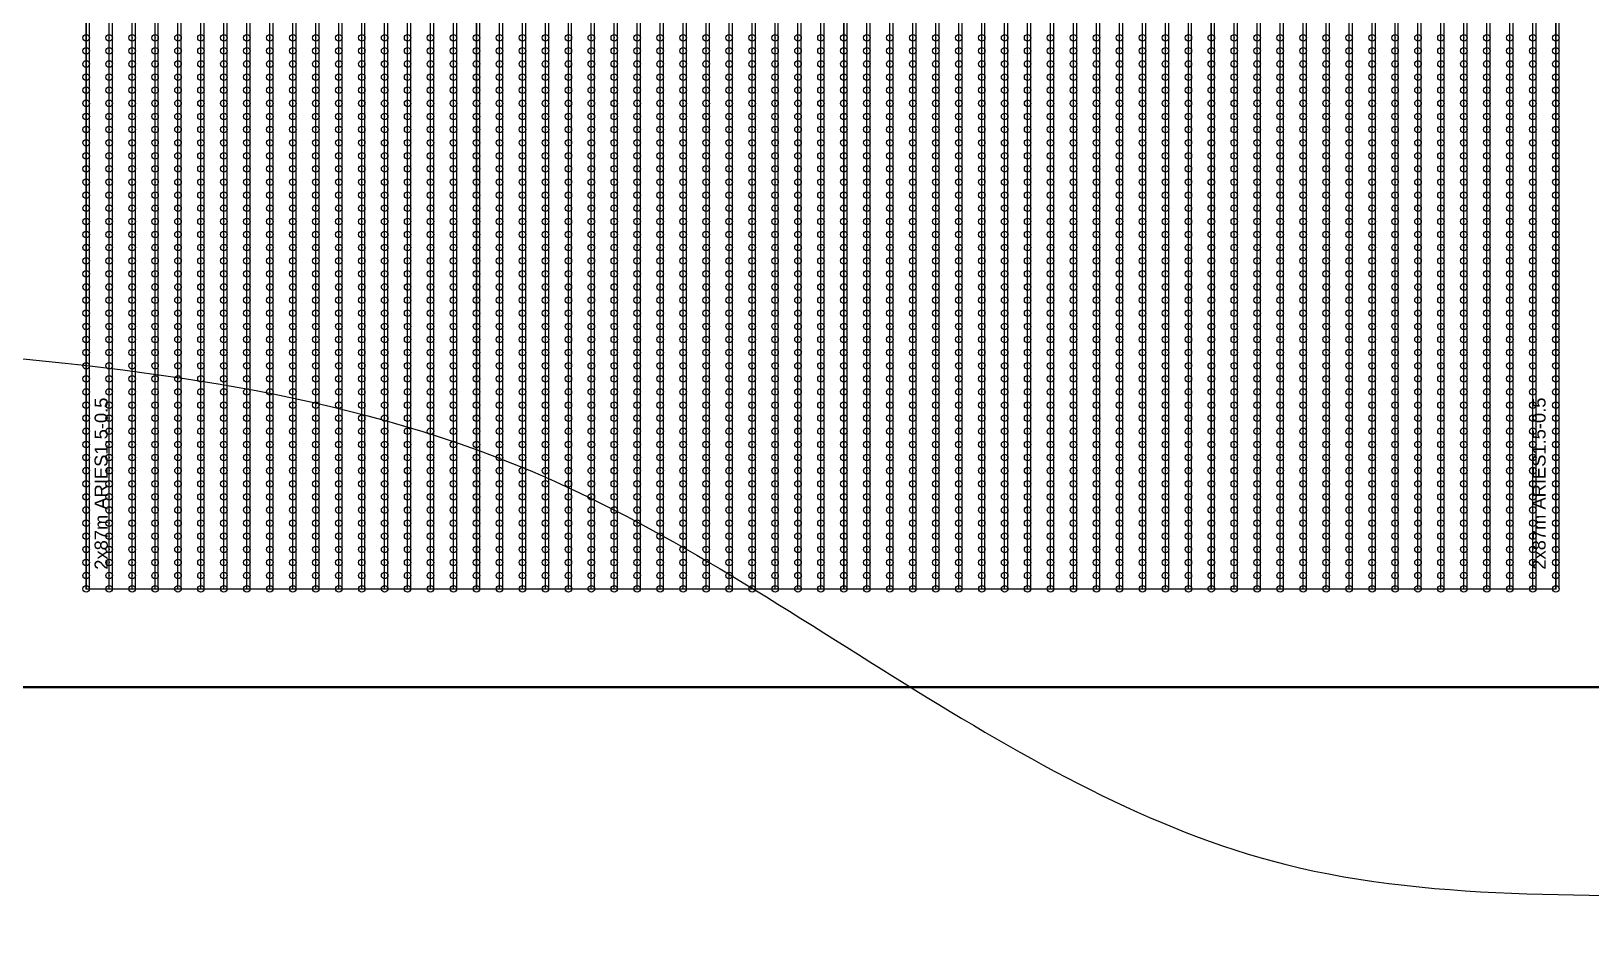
# Model space of a CAD drawing. Extents: x -405 to 744, y -1220 to 687.
# Drawn here: x 278.9 to 516.6, y -326 to -189 of the extents above; entities that cross this region are included whole.
import ezdxf

# ---------------------------------------------------------------- set-up
doc = ezdxf.new("R2010")
doc.units = 0
doc.header["$PDMODE"] = 32
doc.header["$PDSIZE"] = 1
doc.layers.get('0').update_dxf_attribs({"linetype": 'CONTINUOUS', "lineweight": 9})
doc.layers.get('Defpoints').update_dxf_attribs({"linetype": 'CONTINUOUS'})
for name, color, linetype, lineweight in [('Curvas', 8, 'CONTINUOUS', 9), ('Cálculos', 154, 'CONTINUOUS', 9), ('Estacas-uva', 8, 'CONTINUOUS', 15), ('Limite de Válvulas', 7, 'CONTINUOUS', 9), ('Poligonal', 7, 'CONTINUOUS', 30), ('T-nº de emissor', 7, 'CONTINUOUS', 9), ('Tubo Gotejador', 72, 'CONTINUOUS', 9)]:
    doc.layers.add(name, color=color, linetype=linetype, lineweight=lineweight)
doc.styles.add('TEXTO EMISSOR', font='arial.ttf', dxfattribs={"height": 2})
doc.dimstyles.new('2xARIES1.5-0.5', dxfattribs={"dimscale": 0, "dimtxt": 3, "dimasz": 0.01, "dimexe": 0, "dimexo": 0, "dimgap": 1.5, "dimtad": 3, "dimjust": 1, "dimdec": 0, "dimzin": 12, "dimdsep": 46, "dimtxsty": 'TEXTO EMISSOR', "dimblk": 'NONE', "dimcen": 2.5, "dimse1": 1, "dimse2": 1, "dimsd1": 1, "dimsd2": 1, "dimclrd": 7, "dimclre": 7, "dimclrt": 256, "dimadec": 0, "dimazin": 0, "dimtfac": 1, "dimtdec": 0, "dimtmove": 0, "dimatfit": 3, "dimldrblk": 'OPEN', "dimfxl": 1, "dimtolj": 1, "dimtzin": 0, "dimarcsym": 0})

# ---------------------------------------------------------------- blocks, each defined once
blk = doc.blocks.new('*D165')
at = {"layer": 'Defpoints', "color": 0}
for p in [(292.13, -187), (292.13, -187), (292.13, -274)]:
    blk.add_point(p, dxfattribs=at)
at = {"layer": 'T-nº de emissor', "insert": (289.6, -257.98), "char_height": 2, "attachment_point": 5, "rotation": 90, "style": 'TEXTO EMISSOR'}
blk.add_mtext('\\A1;2x87m ARIES1.5-0.5', dxfattribs=at)
blk = doc.blocks.new('_None')
blk = doc.blocks.new('_OPEN')
at = {"color": 0, "linetype": 'ByBlock'}
for p, q in [((-1, 0), (0, 0)), ((0, 0), (-1, 0)), ((0, 0), (-1, 0))]:
    blk.add_line(p, q, dxfattribs=at)
blk = doc.blocks.new('*D172')
at = {"layer": 'Defpoints', "color": 0}
for p in [(511.3, -187), (511.3, -187), (511.3, -274)]:
    blk.add_point(p, dxfattribs=at)
at = {"layer": 'T-nº de emissor', "insert": (508.766, -257.976), "char_height": 2, "attachment_point": 5, "rotation": 90, "style": 'TEXTO EMISSOR'}
blk.add_mtext('\\A1;2x87m ARIES1.5-0.5', dxfattribs=at)

msp = doc.modelspace()

# ---------------------------------------------------------------- linework, layer by layer
at = {"layer": 'Curvas'}
msp.add_spline([(-90, 210), (-90, 84), (-70, -41), (40, -156), (170, -226), (355, -256), (470, -316), (545, -321), (610, -326)], degree=3, dxfattribs=at)
at = {"layer": 'Cálculos'}
msp.add_lwpolyline([(24.8, -289), (510.8, -289)], dxfattribs=at)
at = {"layer": 'Estacas-uva'}
for p in [(287.3, -190), (290.8, -190), (294.3, -190), (297.8, -190), (301.3, -190), (304.8, -190), (308.3, -190), (311.8, -190), (315.3, -190), (318.8, -190), (322.3, -190), (325.8, -190), (329.3, -190), (332.8, -190), (336.3, -190), (339.8, -190), (343.3, -190), (346.8, -190), (350.3, -190), (353.8, -190), (357.3, -190), (360.8, -190), (364.3, -190), (367.8, -190), (371.3, -190), (374.8, -190), (378.3, -190), (381.8, -190), (385.3, -190), (388.8, -190), (392.3, -190), (395.8, -190), (399.3, -190), (402.8, -190), (406.3, -190), (409.8, -190), (413.3, -190), (416.8, -190), (420.3, -190), (423.8, -190), (427.3, -190), (430.8, -190), (434.3, -190), (437.8, -190), (441.3, -190), (444.8, -190), (448.3, -190), (451.8, -190), (455.3, -190), (458.8, -190), (462.3, -190), (465.8, -190), (469.3, -190), (472.8, -190), (476.3, -190), (479.8, -190), (483.3, -190), (486.8, -190), (490.3, -190), (493.8, -190), (497.3, -190), (500.8, -190), (504.3, -190), (507.8, -190), (511.3, -190), (287.3, -192), (290.8, -192), (294.3, -192), (297.8, -192), (301.3, -192), (304.8, -192), (308.3, -192), (311.8, -192), (315.3, -192), (318.8, -192), (322.3, -192), (325.8, -192), (329.3, -192), (332.8, -192), (336.3, -192), (339.8, -192), (343.3, -192), (346.8, -192), (350.3, -192), (353.8, -192), (357.3, -192), (360.8, -192), (364.3, -192), (367.8, -192), (371.3, -192), (374.8, -192), (378.3, -192), (381.8, -192), (385.3, -192), (388.8, -192), (392.3, -192), (395.8, -192), (399.3, -192), (402.8, -192), (406.3, -192), (409.8, -192), (413.3, -192), (416.8, -192), (420.3, -192), (423.8, -192), (427.3, -192), (430.8, -192), (434.3, -192), (437.8, -192), (441.3, -192), (444.8, -192), (448.3, -192), (451.8, -192), (455.3, -192), (458.8, -192), (462.3, -192), (465.8, -192), (469.3, -192), (472.8, -192), (476.3, -192), (479.8, -192), (483.3, -192), (486.8, -192), (490.3, -192), (493.8, -192), (497.3, -192), (500.8, -192), (504.3, -192), (507.8, -192), (511.3, -192), (287.3, -194), (290.8, -194), (294.3, -194), (297.8, -194), (301.3, -194), (304.8, -194), (308.3, -194), (311.8, -194), (315.3, -194), (318.8, -194), (322.3, -194), (325.8, -194), (329.3, -194), (332.8, -194), (336.3, -194), (339.8, -194), (343.3, -194), (346.8, -194), (350.3, -194), (353.8, -194), (357.3, -194), (360.8, -194), (364.3, -194), (367.8, -194), (371.3, -194), (374.8, -194), (378.3, -194), (381.8, -194), (385.3, -194), (388.8, -194), (392.3, -194), (395.8, -194), (399.3, -194), (402.8, -194), (406.3, -194), (409.8, -194), (413.3, -194), (416.8, -194), (420.3, -194), (423.8, -194), (427.3, -194), (430.8, -194), (434.3, -194), (437.8, -194), (441.3, -194), (444.8, -194), (448.3, -194), (451.8, -194), (455.3, -194), (458.8, -194), (462.3, -194), (465.8, -194), (469.3, -194), (472.8, -194), (476.3, -194), (479.8, -194), (483.3, -194), (486.8, -194), (490.3, -194), (493.8, -194), (497.3, -194), (500.8, -194), (504.3, -194), (507.8, -194), (511.3, -194), (287.3, -196), (290.8, -196), (294.3, -196), (297.8, -196), (301.3, -196), (304.8, -196), (308.3, -196), (311.8, -196), (315.3, -196), (318.8, -196), (322.3, -196), (325.8, -196), (329.3, -196), (332.8, -196), (336.3, -196), (339.8, -196), (343.3, -196), (346.8, -196), (350.3, -196), (353.8, -196), (357.3, -196), (360.8, -196), (364.3, -196), (367.8, -196), (371.3, -196), (374.8, -196), (378.3, -196), (381.8, -196), (385.3, -196), (388.8, -196), (392.3, -196), (395.8, -196), (399.3, -196), (402.8, -196), (406.3, -196), (409.8, -196), (413.3, -196), (416.8, -196), (420.3, -196), (423.8, -196), (427.3, -196), (430.8, -196), (434.3, -196), (437.8, -196), (441.3, -196), (444.8, -196), (448.3, -196), (451.8, -196), (455.3, -196), (458.8, -196), (462.3, -196), (465.8, -196), (469.3, -196), (472.8, -196), (476.3, -196), (479.8, -196), (483.3, -196), (486.8, -196), (490.3, -196), (493.8, -196), (497.3, -196), (500.8, -196), (504.3, -196), (507.8, -196), (511.3, -196), (287.3, -198), (287.3, -200), (290.8, -198), (290.8, -200), (294.3, -198), (294.3, -200), (297.8, -198), (297.8, -200), (301.3, -198), (301.3, -200), (304.8, -198), (304.8, -200), (308.3, -198), (308.3, -200), (311.8, -198), (311.8, -200), (315.3, -198), (315.3, -200), (318.8, -198), (318.8, -200), (322.3, -198), (322.3, -200), (325.8, -198), (325.8, -200), (329.3, -198), (329.3, -200), (332.8, -198), (332.8, -200), (336.3, -198), (336.3, -200), (339.8, -198), (339.8, -200), (343.3, -198), (343.3, -200), (346.8, -198), (346.8, -200), (350.3, -198), (350.3, -200), (353.8, -198), (353.8, -200), (357.3, -198), (357.3, -200), (360.8, -198), (360.8, -200), (364.3, -198), (364.3, -200), (367.8, -198), (367.8, -200), (371.3, -198), (371.3, -200), (374.8, -198), (374.8, -200), (378.3, -198), (378.3, -200), (381.8, -198), (381.8, -200), (385.3, -198), (385.3, -200), (388.8, -198), (388.8, -200), (392.3, -198), (392.3, -200), (395.8, -198), (395.8, -200), (399.3, -198), (399.3, -200), (402.8, -198), (402.8, -200), (406.3, -198), (406.3, -200), (409.8, -198), (409.8, -200), (413.3, -198), (413.3, -200), (416.8, -198), (416.8, -200), (420.3, -198), (420.3, -200), (423.8, -198), (423.8, -200), (427.3, -198), (427.3, -200), (430.8, -198), (430.8, -200), (434.3, -198), (434.3, -200), (437.8, -198), (437.8, -200), (441.3, -198), (441.3, -200), (444.8, -198), (444.8, -200), (448.3, -198), (448.3, -200), (451.8, -198), (451.8, -200), (455.3, -198), (455.3, -200), (458.8, -198), (458.8, -200), (462.3, -198), (462.3, -200), (465.8, -198), (465.8, -200), (469.3, -198), (469.3, -200), (472.8, -198), (472.8, -200), (476.3, -198), (476.3, -200), (479.8, -198), (479.8, -200), (483.3, -198), (483.3, -200), (486.8, -198), (486.8, -200), (490.3, -198), (490.3, -200), (493.8, -198), (493.8, -200), (497.3, -198), (497.3, -200), (500.8, -198), (500.8, -200), (504.3, -198), (504.3, -200), (507.8, -198), (507.8, -200), (511.3, -198), (511.3, -200), (287.3, -202), (290.8, -202), (294.3, -202), (297.8, -202), (301.3, -202), (304.8, -202), (308.3, -202), (311.8, -202), (315.3, -202), (318.8, -202), (322.3, -202), (325.8, -202), (329.3, -202), (332.8, -202), (336.3, -202), (339.8, -202), (343.3, -202), (346.8, -202), (350.3, -202), (353.8, -202), (357.3, -202), (360.8, -202), (364.3, -202), (367.8, -202), (371.3, -202), (374.8, -202), (378.3, -202), (381.8, -202), (385.3, -202), (388.8, -202), (392.3, -202), (395.8, -202), (399.3, -202), (402.8, -202), (406.3, -202), (409.8, -202), (413.3, -202), (416.8, -202), (420.3, -202), (423.8, -202), (427.3, -202), (430.8, -202), (434.3, -202), (437.8, -202), (441.3, -202), (444.8, -202), (448.3, -202), (451.8, -202), (455.3, -202), (458.8, -202), (462.3, -202), (465.8, -202), (469.3, -202), (472.8, -202), (476.3, -202), (479.8, -202), (483.3, -202), (486.8, -202), (490.3, -202), (493.8, -202), (497.3, -202), (500.8, -202), (504.3, -202), (507.8, -202), (511.3, -202), (287.3, -204), (290.8, -204), (294.3, -204), (297.8, -204), (301.3, -204), (304.8, -204), (308.3, -204), (311.8, -204), (315.3, -204), (318.8, -204), (322.3, -204), (325.8, -204), (329.3, -204), (332.8, -204), (336.3, -204), (339.8, -204), (343.3, -204), (346.8, -204), (350.3, -204), (353.8, -204), (357.3, -204), (360.8, -204), (364.3, -204), (367.8, -204), (371.3, -204), (374.8, -204), (378.3, -204), (381.8, -204), (385.3, -204), (388.8, -204), (392.3, -204), (395.8, -204), (399.3, -204), (402.8, -204), (406.3, -204), (409.8, -204), (413.3, -204), (416.8, -204), (420.3, -204), (423.8, -204), (427.3, -204), (430.8, -204), (434.3, -204), (437.8, -204), (441.3, -204), (444.8, -204), (448.3, -204), (451.8, -204), (455.3, -204), (458.8, -204), (462.3, -204), (465.8, -204), (469.3, -204), (472.8, -204), (476.3, -204), (479.8, -204), (483.3, -204), (486.8, -204), (490.3, -204), (493.8, -204), (497.3, -204), (500.8, -204), (504.3, -204), (507.8, -204), (511.3, -204), (287.3, -206), (290.8, -206), (294.3, -206), (297.8, -206), (301.3, -206), (304.8, -206), (308.3, -206), (311.8, -206), (315.3, -206), (318.8, -206), (322.3, -206), (325.8, -206), (329.3, -206), (332.8, -206), (336.3, -206), (339.8, -206), (343.3, -206), (346.8, -206), (350.3, -206), (353.8, -206), (357.3, -206), (360.8, -206), (364.3, -206), (367.8, -206), (371.3, -206), (374.8, -206), (378.3, -206), (381.8, -206), (385.3, -206), (388.8, -206), (392.3, -206), (395.8, -206), (399.3, -206), (402.8, -206), (406.3, -206), (409.8, -206), (413.3, -206), (416.8, -206), (420.3, -206), (423.8, -206), (427.3, -206), (430.8, -206), (434.3, -206), (437.8, -206), (441.3, -206), (444.8, -206), (448.3, -206), (451.8, -206), (455.3, -206), (458.8, -206), (462.3, -206), (465.8, -206), (469.3, -206), (472.8, -206), (476.3, -206), (479.8, -206), (483.3, -206), (486.8, -206), (490.3, -206), (493.8, -206), (497.3, -206), (500.8, -206), (504.3, -206), (507.8, -206), (511.3, -206), (287.3, -208), (290.8, -208), (294.3, -208), (297.8, -208), (301.3, -208), (304.8, -208), (308.3, -208), (311.8, -208), (315.3, -208), (318.8, -208), (322.3, -208), (325.8, -208), (329.3, -208), (332.8, -208), (336.3, -208), (339.8, -208), (343.3, -208), (346.8, -208), (350.3, -208), (353.8, -208), (357.3, -208), (360.8, -208), (364.3, -208), (367.8, -208), (371.3, -208), (374.8, -208), (378.3, -208), (381.8, -208), (385.3, -208), (388.8, -208), (392.3, -208), (395.8, -208), (399.3, -208), (402.8, -208), (406.3, -208), (409.8, -208), (413.3, -208), (416.8, -208), (420.3, -208), (423.8, -208), (427.3, -208), (430.8, -208), (434.3, -208), (437.8, -208), (441.3, -208), (444.8, -208), (448.3, -208), (451.8, -208), (455.3, -208), (458.8, -208), (462.3, -208), (465.8, -208), (469.3, -208), (472.8, -208), (476.3, -208), (479.8, -208), (483.3, -208), (486.8, -208), (490.3, -208), (493.8, -208), (497.3, -208), (500.8, -208), (504.3, -208), (507.8, -208), (511.3, -208), (287.3, -210), (287.3, -212), (290.8, -210), (290.8, -212), (294.3, -210), (294.3, -212), (297.8, -210), (297.8, -212), (301.3, -210), (301.3, -212), (304.8, -210), (304.8, -212), (308.3, -210), (308.3, -212), (311.8, -210), (311.8, -212), (315.3, -210), (315.3, -212), (318.8, -210), (318.8, -212), (322.3, -210), (322.3, -212), (325.8, -210), (325.8, -212), (329.3, -210), (329.3, -212), (332.8, -210), (332.8, -212), (336.3, -210), (336.3, -212), (339.8, -210), (339.8, -212), (343.3, -210), (343.3, -212), (346.8, -210), (346.8, -212), (350.3, -210), (350.3, -212), (353.8, -210), (353.8, -212), (357.3, -210), (357.3, -212), (360.8, -210), (360.8, -212), (364.3, -210), (364.3, -212), (367.8, -210), (367.8, -212), (371.3, -210), (371.3, -212), (374.8, -210), (374.8, -212), (378.3, -210), (378.3, -212), (381.8, -210), (381.8, -212), (385.3, -210), (385.3, -212), (388.8, -210), (388.8, -212), (392.3, -210), (392.3, -212), (395.8, -210), (395.8, -212), (399.3, -210), (399.3, -212), (402.8, -210), (402.8, -212), (406.3, -210), (406.3, -212), (409.8, -210), (409.8, -212), (413.3, -210), (413.3, -212), (416.8, -210), (416.8, -212), (420.3, -210), (420.3, -212), (423.8, -210), (423.8, -212), (427.3, -210), (427.3, -212), (430.8, -210), (430.8, -212), (434.3, -210), (434.3, -212), (437.8, -210), (437.8, -212), (441.3, -210), (441.3, -212), (444.8, -210), (444.8, -212), (448.3, -210), (448.3, -212), (451.8, -210), (451.8, -212), (455.3, -210), (455.3, -212), (458.8, -210), (458.8, -212), (462.3, -210), (462.3, -212), (465.8, -210), (465.8, -212), (469.3, -210), (469.3, -212), (472.8, -210), (472.8, -212), (476.3, -210), (476.3, -212), (479.8, -210), (479.8, -212), (483.3, -210), (483.3, -212), (486.8, -210), (486.8, -212), (490.3, -210), (490.3, -212), (493.8, -210), (493.8, -212), (497.3, -210), (497.3, -212), (500.8, -210), (500.8, -212), (504.3, -210), (504.3, -212), (507.8, -210), (507.8, -212), (511.3, -210), (511.3, -212), (287.3, -214), (290.8, -214), (294.3, -214), (297.8, -214), (301.3, -214), (304.8, -214), (308.3, -214), (311.8, -214), (315.3, -214), (318.8, -214), (322.3, -214), (325.8, -214), (329.3, -214), (332.8, -214), (336.3, -214), (339.8, -214), (343.3, -214), (346.8, -214), (350.3, -214), (353.8, -214), (357.3, -214), (360.8, -214), (364.3, -214), (367.8, -214), (371.3, -214), (374.8, -214), (378.3, -214), (381.8, -214), (385.3, -214), (388.8, -214), (392.3, -214), (395.8, -214), (399.3, -214), (402.8, -214), (406.3, -214), (409.8, -214), (413.3, -214), (416.8, -214), (420.3, -214), (423.8, -214), (427.3, -214), (430.8, -214), (434.3, -214), (437.8, -214), (441.3, -214), (444.8, -214), (448.3, -214), (451.8, -214), (455.3, -214), (458.8, -214), (462.3, -214), (465.8, -214), (469.3, -214), (472.8, -214), (476.3, -214), (479.8, -214), (483.3, -214), (486.8, -214), (490.3, -214), (493.8, -214), (497.3, -214), (500.8, -214), (504.3, -214), (507.8, -214), (511.3, -214), (287.3, -216), (290.8, -216), (294.3, -216), (297.8, -216), (301.3, -216), (304.8, -216), (308.3, -216), (311.8, -216), (315.3, -216), (318.8, -216), (322.3, -216), (325.8, -216), (329.3, -216), (332.8, -216), (336.3, -216), (339.8, -216), (343.3, -216), (346.8, -216), (350.3, -216), (353.8, -216), (357.3, -216), (360.8, -216), (364.3, -216), (367.8, -216), (371.3, -216), (374.8, -216), (378.3, -216), (381.8, -216), (385.3, -216), (388.8, -216), (392.3, -216), (395.8, -216), (399.3, -216), (402.8, -216), (406.3, -216), (409.8, -216), (413.3, -216), (416.8, -216), (420.3, -216), (423.8, -216), (427.3, -216), (430.8, -216), (434.3, -216), (437.8, -216), (441.3, -216), (444.8, -216), (448.3, -216), (451.8, -216), (455.3, -216), (458.8, -216), (462.3, -216), (465.8, -216), (469.3, -216), (472.8, -216), (476.3, -216), (479.8, -216), (483.3, -216), (486.8, -216), (490.3, -216), (493.8, -216), (497.3, -216), (500.8, -216), (504.3, -216), (507.8, -216), (511.3, -216), (287.3, -218), (290.8, -218), (294.3, -218), (297.8, -218), (301.3, -218), (304.8, -218), (308.3, -218), (311.8, -218), (315.3, -218), (318.8, -218), (322.3, -218), (325.8, -218), (329.3, -218), (332.8, -218), (336.3, -218), (339.8, -218), (343.3, -218), (346.8, -218), (350.3, -218), (353.8, -218), (357.3, -218), (360.8, -218), (364.3, -218), (367.8, -218), (371.3, -218), (374.8, -218), (378.3, -218), (381.8, -218), (385.3, -218), (388.8, -218), (392.3, -218), (395.8, -218), (399.3, -218), (402.8, -218), (406.3, -218), (409.8, -218), (413.3, -218), (416.8, -218), (420.3, -218), (423.8, -218), (427.3, -218), (430.8, -218), (434.3, -218), (437.8, -218), (441.3, -218), (444.8, -218), (448.3, -218), (451.8, -218), (455.3, -218), (458.8, -218), (462.3, -218), (465.8, -218), (469.3, -218), (472.8, -218), (476.3, -218), (479.8, -218), (483.3, -218), (486.8, -218), (490.3, -218), (493.8, -218), (497.3, -218), (500.8, -218), (504.3, -218), (507.8, -218), (511.3, -218), (287.3, -220), (290.8, -220), (294.3, -220), (297.8, -220), (301.3, -220), (304.8, -220), (308.3, -220), (311.8, -220), (315.3, -220), (318.8, -220), (322.3, -220), (325.8, -220), (329.3, -220), (332.8, -220), (336.3, -220), (339.8, -220), (343.3, -220), (346.8, -220), (350.3, -220), (353.8, -220), (357.3, -220), (360.8, -220), (364.3, -220), (367.8, -220), (371.3, -220), (374.8, -220), (378.3, -220), (381.8, -220), (385.3, -220), (388.8, -220), (392.3, -220), (395.8, -220), (399.3, -220), (402.8, -220), (406.3, -220), (409.8, -220), (413.3, -220), (416.8, -220), (420.3, -220), (423.8, -220), (427.3, -220), (430.8, -220), (434.3, -220), (437.8, -220), (441.3, -220), (444.8, -220), (448.3, -220), (451.8, -220), (455.3, -220), (458.8, -220), (462.3, -220), (465.8, -220), (469.3, -220), (472.8, -220), (476.3, -220), (479.8, -220), (483.3, -220), (486.8, -220), (490.3, -220), (493.8, -220), (497.3, -220), (500.8, -220), (504.3, -220), (507.8, -220), (511.3, -220), (287.3, -222), (290.8, -222), (294.3, -222), (297.8, -222), (301.3, -222), (304.8, -222), (308.3, -222), (311.8, -222), (315.3, -222), (318.8, -222), (322.3, -222), (325.8, -222), (329.3, -222), (332.8, -222), (336.3, -222), (339.8, -222), (343.3, -222), (346.8, -222), (350.3, -222), (353.8, -222), (357.3, -222), (360.8, -222), (364.3, -222), (367.8, -222), (371.3, -222), (374.8, -222), (378.3, -222), (381.8, -222), (385.3, -222), (388.8, -222), (392.3, -222), (395.8, -222), (399.3, -222), (402.8, -222), (406.3, -222), (409.8, -222), (413.3, -222), (416.8, -222), (420.3, -222), (423.8, -222), (427.3, -222), (430.8, -222), (434.3, -222), (437.8, -222), (441.3, -222), (444.8, -222), (448.3, -222), (451.8, -222), (455.3, -222), (458.8, -222), (462.3, -222), (465.8, -222), (469.3, -222), (472.8, -222), (476.3, -222), (479.8, -222), (483.3, -222), (486.8, -222), (490.3, -222), (493.8, -222), (497.3, -222), (500.8, -222), (504.3, -222), (507.8, -222), (511.3, -222), (287.3, -224), (287.3, -226), (290.8, -224), (290.8, -226), (294.3, -224), (294.3, -226), (297.8, -224), (297.8, -226), (301.3, -224), (301.3, -226), (304.8, -224), (304.8, -226), (308.3, -224), (308.3, -226), (311.8, -224), (311.8, -226), (315.3, -224), (315.3, -226), (318.8, -224), (318.8, -226), (322.3, -224), (322.3, -226), (325.8, -224), (325.8, -226), (329.3, -224), (329.3, -226), (332.8, -224), (332.8, -226), (336.3, -224), (336.3, -226), (339.8, -224), (339.8, -226), (343.3, -224), (343.3, -226), (346.8, -224), (346.8, -226), (350.3, -224), (350.3, -226), (353.8, -224), (353.8, -226), (357.3, -224), (357.3, -226), (360.8, -224), (360.8, -226), (364.3, -224), (364.3, -226), (367.8, -224), (367.8, -226), (371.3, -224), (371.3, -226), (374.8, -224), (374.8, -226), (378.3, -224), (378.3, -226), (381.8, -224), (381.8, -226), (385.3, -224), (385.3, -226), (388.8, -224), (388.8, -226), (392.3, -224), (392.3, -226), (395.8, -224), (395.8, -226), (399.3, -224), (399.3, -226), (402.8, -224), (402.8, -226), (406.3, -224), (406.3, -226), (409.8, -224), (409.8, -226), (413.3, -224), (413.3, -226), (416.8, -224), (416.8, -226), (420.3, -224), (420.3, -226), (423.8, -224), (423.8, -226), (427.3, -224), (427.3, -226), (430.8, -224), (430.8, -226), (434.3, -224), (434.3, -226), (437.8, -224), (437.8, -226), (441.3, -224), (441.3, -226), (444.8, -224), (444.8, -226), (448.3, -224), (448.3, -226), (451.8, -224), (451.8, -226), (455.3, -224), (455.3, -226), (458.8, -224), (458.8, -226), (462.3, -224), (462.3, -226), (465.8, -224), (465.8, -226), (469.3, -224), (469.3, -226), (472.8, -224), (472.8, -226), (476.3, -224), (476.3, -226), (479.8, -224), (479.8, -226), (483.3, -224), (483.3, -226), (486.8, -224), (486.8, -226), (490.3, -224), (490.3, -226), (493.8, -224), (493.8, -226), (497.3, -224), (497.3, -226), (500.8, -224), (500.8, -226), (504.3, -224), (504.3, -226), (507.8, -224), (507.8, -226), (511.3, -224), (511.3, -226), (287.3, -228), (290.8, -228), (294.3, -228), (297.8, -228), (301.3, -228), (304.8, -228), (308.3, -228), (311.8, -228), (315.3, -228), (318.8, -228), (322.3, -228), (325.8, -228), (329.3, -228), (332.8, -228), (336.3, -228), (339.8, -228), (343.3, -228), (346.8, -228), (350.3, -228), (353.8, -228), (357.3, -228), (360.8, -228), (364.3, -228), (367.8, -228), (371.3, -228), (374.8, -228), (378.3, -228), (381.8, -228), (385.3, -228), (388.8, -228), (392.3, -228), (395.8, -228), (399.3, -228), (402.8, -228), (406.3, -228), (409.8, -228), (413.3, -228), (416.8, -228), (420.3, -228), (423.8, -228), (427.3, -228), (430.8, -228), (434.3, -228), (437.8, -228), (441.3, -228), (444.8, -228), (448.3, -228), (451.8, -228), (455.3, -228), (458.8, -228), (462.3, -228), (465.8, -228), (469.3, -228), (472.8, -228), (476.3, -228), (479.8, -228), (483.3, -228), (486.8, -228), (490.3, -228), (493.8, -228), (497.3, -228), (500.8, -228), (504.3, -228), (507.8, -228), (511.3, -228), (287.3, -230), (290.8, -230), (294.3, -230), (297.8, -230), (301.3, -230), (304.8, -230), (308.3, -230), (311.8, -230), (315.3, -230), (318.8, -230), (322.3, -230), (325.8, -230), (329.3, -230), (332.8, -230), (336.3, -230), (339.8, -230), (343.3, -230), (346.8, -230), (350.3, -230), (353.8, -230), (357.3, -230), (360.8, -230), (364.3, -230), (367.8, -230), (371.3, -230), (374.8, -230), (378.3, -230), (381.8, -230), (385.3, -230), (388.8, -230), (392.3, -230), (395.8, -230), (399.3, -230), (402.8, -230), (406.3, -230), (409.8, -230), (413.3, -230), (416.8, -230), (420.3, -230), (423.8, -230), (427.3, -230), (430.8, -230), (434.3, -230), (437.8, -230), (441.3, -230), (444.8, -230), (448.3, -230), (451.8, -230), (455.3, -230), (458.8, -230), (462.3, -230), (465.8, -230), (469.3, -230), (472.8, -230), (476.3, -230), (479.8, -230), (483.3, -230), (486.8, -230), (490.3, -230), (493.8, -230), (497.3, -230), (500.8, -230), (504.3, -230), (507.8, -230), (511.3, -230), (287.3, -232), (290.8, -232), (294.3, -232), (297.8, -232), (301.3, -232), (304.8, -232), (308.3, -232), (311.8, -232), (315.3, -232), (318.8, -232), (322.3, -232), (325.8, -232), (329.3, -232), (332.8, -232), (336.3, -232), (339.8, -232), (343.3, -232), (346.8, -232), (350.3, -232), (353.8, -232), (357.3, -232), (360.8, -232), (364.3, -232), (367.8, -232), (371.3, -232), (374.8, -232), (378.3, -232), (381.8, -232), (385.3, -232), (388.8, -232), (392.3, -232), (395.8, -232), (399.3, -232), (402.8, -232), (406.3, -232), (409.8, -232), (413.3, -232), (416.8, -232), (420.3, -232), (423.8, -232), (427.3, -232), (430.8, -232), (434.3, -232), (437.8, -232), (441.3, -232), (444.8, -232), (448.3, -232), (451.8, -232), (455.3, -232), (458.8, -232), (462.3, -232), (465.8, -232), (469.3, -232), (472.8, -232), (476.3, -232), (479.8, -232), (483.3, -232), (486.8, -232), (490.3, -232), (493.8, -232), (497.3, -232), (500.8, -232), (504.3, -232), (507.8, -232), (511.3, -232), (287.3, -234), (290.8, -234), (294.3, -234), (297.8, -234), (301.3, -234), (304.8, -234), (308.3, -234), (311.8, -234), (315.3, -234), (318.8, -234), (322.3, -234), (325.8, -234), (329.3, -234), (332.8, -234), (336.3, -234), (339.8, -234), (343.3, -234), (346.8, -234), (350.3, -234), (353.8, -234), (357.3, -234), (360.8, -234), (364.3, -234), (367.8, -234), (371.3, -234), (374.8, -234), (378.3, -234), (381.8, -234), (385.3, -234), (388.8, -234), (392.3, -234), (395.8, -234), (399.3, -234), (402.8, -234), (406.3, -234), (409.8, -234), (413.3, -234), (416.8, -234), (420.3, -234), (423.8, -234), (427.3, -234), (430.8, -234), (434.3, -234), (437.8, -234), (441.3, -234), (444.8, -234), (448.3, -234), (451.8, -234), (455.3, -234), (458.8, -234), (462.3, -234), (465.8, -234), (469.3, -234), (472.8, -234), (476.3, -234), (479.8, -234), (483.3, -234), (486.8, -234), (490.3, -234), (493.8, -234), (497.3, -234), (500.8, -234), (504.3, -234), (507.8, -234), (511.3, -234), (287.3, -236), (287.3, -238), (290.8, -236), (290.8, -238), (294.3, -236), (294.3, -238), (297.8, -236), (297.8, -238), (301.3, -236), (301.3, -238), (304.8, -236), (304.8, -238), (308.3, -236), (308.3, -238), (311.8, -236), (311.8, -238), (315.3, -236), (315.3, -238), (318.8, -236), (318.8, -238), (322.3, -236), (322.3, -238), (325.8, -236), (325.8, -238), (329.3, -236), (329.3, -238), (332.8, -236), (332.8, -238), (336.3, -236), (336.3, -238), (339.8, -236), (339.8, -238), (343.3, -236), (343.3, -238), (346.8, -236), (346.8, -238), (350.3, -236), (350.3, -238), (353.8, -236), (353.8, -238), (357.3, -236), (357.3, -238), (360.8, -236), (360.8, -238), (364.3, -236), (364.3, -238), (367.8, -236), (367.8, -238), (371.3, -236), (371.3, -238), (374.8, -236), (374.8, -238), (378.3, -236), (378.3, -238), (381.8, -236), (381.8, -238), (385.3, -236), (385.3, -238), (388.8, -236), (388.8, -238), (392.3, -236), (392.3, -238), (395.8, -236), (395.8, -238), (399.3, -236), (399.3, -238), (402.8, -236), (402.8, -238), (406.3, -236), (406.3, -238), (409.8, -236), (409.8, -238), (413.3, -236), (413.3, -238), (416.8, -236), (416.8, -238), (420.3, -236), (420.3, -238), (423.8, -236), (423.8, -238), (427.3, -236), (427.3, -238), (430.8, -236), (430.8, -238), (434.3, -236), (434.3, -238), (437.8, -236), (437.8, -238), (441.3, -236), (441.3, -238), (444.8, -236), (444.8, -238), (448.3, -236), (448.3, -238), (451.8, -236), (451.8, -238), (455.3, -236), (455.3, -238), (458.8, -236), (458.8, -238), (462.3, -236), (462.3, -238), (465.8, -236), (465.8, -238), (469.3, -236), (469.3, -238), (472.8, -236), (472.8, -238), (476.3, -236), (476.3, -238), (479.8, -236), (479.8, -238), (483.3, -236), (483.3, -238), (486.8, -236), (486.8, -238), (490.3, -236), (490.3, -238), (493.8, -236), (493.8, -238), (497.3, -236), (497.3, -238), (500.8, -236), (500.8, -238), (504.3, -236), (504.3, -238), (507.8, -236), (507.8, -238), (511.3, -236), (511.3, -238), (287.3, -240), (290.8, -240), (294.3, -240), (297.8, -240), (301.3, -240), (304.8, -240), (308.3, -240), (311.8, -240), (315.3, -240), (318.8, -240), (322.3, -240), (325.8, -240), (329.3, -240), (332.8, -240), (336.3, -240), (339.8, -240), (343.3, -240), (346.8, -240), (350.3, -240), (353.8, -240), (357.3, -240), (360.8, -240), (364.3, -240), (367.8, -240), (371.3, -240), (374.8, -240), (378.3, -240), (381.8, -240), (385.3, -240), (388.8, -240), (392.3, -240), (395.8, -240), (399.3, -240), (402.8, -240), (406.3, -240), (409.8, -240), (413.3, -240), (416.8, -240), (420.3, -240), (423.8, -240), (427.3, -240), (430.8, -240), (434.3, -240), (437.8, -240), (441.3, -240), (444.8, -240), (448.3, -240), (451.8, -240), (455.3, -240), (458.8, -240), (462.3, -240), (465.8, -240), (469.3, -240), (472.8, -240), (476.3, -240), (479.8, -240), (483.3, -240), (486.8, -240), (490.3, -240), (493.8, -240), (497.3, -240), (500.8, -240), (504.3, -240), (507.8, -240), (511.3, -240), (287.3, -242), (290.8, -242), (294.3, -242), (297.8, -242), (301.3, -242), (304.8, -242), (308.3, -242), (311.8, -242), (315.3, -242), (318.8, -242), (322.3, -242), (325.8, -242), (329.3, -242), (332.8, -242), (336.3, -242), (339.8, -242), (343.3, -242), (346.8, -242), (350.3, -242), (353.8, -242), (357.3, -242), (360.8, -242), (364.3, -242), (367.8, -242), (371.3, -242), (374.8, -242), (378.3, -242), (381.8, -242), (385.3, -242), (388.8, -242), (392.3, -242), (395.8, -242), (399.3, -242), (402.8, -242), (406.3, -242), (409.8, -242), (413.3, -242), (416.8, -242), (420.3, -242), (423.8, -242), (427.3, -242), (430.8, -242), (434.3, -242), (437.8, -242), (441.3, -242), (444.8, -242), (448.3, -242), (451.8, -242), (455.3, -242), (458.8, -242), (462.3, -242), (465.8, -242), (469.3, -242), (472.8, -242), (476.3, -242), (479.8, -242), (483.3, -242), (486.8, -242), (490.3, -242), (493.8, -242), (497.3, -242), (500.8, -242), (504.3, -242), (507.8, -242), (511.3, -242), (287.3, -244), (290.8, -244), (294.3, -244), (297.8, -244), (301.3, -244), (304.8, -244), (308.3, -244), (311.8, -244), (315.3, -244), (318.8, -244), (322.3, -244), (325.8, -244), (329.3, -244), (332.8, -244), (336.3, -244), (339.8, -244), (343.3, -244), (346.8, -244), (350.3, -244), (353.8, -244), (357.3, -244), (360.8, -244), (364.3, -244), (367.8, -244), (371.3, -244), (374.8, -244), (378.3, -244), (381.8, -244), (385.3, -244), (388.8, -244), (392.3, -244), (395.8, -244), (399.3, -244), (402.8, -244), (406.3, -244), (409.8, -244), (413.3, -244), (416.8, -244), (420.3, -244), (423.8, -244), (427.3, -244), (430.8, -244), (434.3, -244), (437.8, -244), (441.3, -244), (444.8, -244), (448.3, -244), (451.8, -244), (455.3, -244), (458.8, -244), (462.3, -244), (465.8, -244), (469.3, -244), (472.8, -244), (476.3, -244), (479.8, -244), (483.3, -244), (486.8, -244), (490.3, -244), (493.8, -244), (497.3, -244), (500.8, -244), (504.3, -244), (507.8, -244), (511.3, -244), (287.3, -246), (290.8, -246), (294.3, -246), (297.8, -246), (301.3, -246), (304.8, -246), (308.3, -246), (311.8, -246), (315.3, -246), (318.8, -246), (322.3, -246), (325.8, -246), (329.3, -246), (332.8, -246), (336.3, -246), (339.8, -246), (343.3, -246), (346.8, -246), (350.3, -246), (353.8, -246), (357.3, -246), (360.8, -246), (364.3, -246), (367.8, -246), (371.3, -246), (374.8, -246), (378.3, -246), (381.8, -246), (385.3, -246), (388.8, -246), (392.3, -246), (395.8, -246), (399.3, -246), (402.8, -246), (406.3, -246), (409.8, -246), (413.3, -246), (416.8, -246), (420.3, -246), (423.8, -246), (427.3, -246), (430.8, -246), (434.3, -246), (437.8, -246), (441.3, -246), (444.8, -246), (448.3, -246), (451.8, -246), (455.3, -246), (458.8, -246), (462.3, -246), (465.8, -246), (469.3, -246), (472.8, -246), (476.3, -246), (479.8, -246), (483.3, -246), (486.8, -246), (490.3, -246), (493.8, -246), (497.3, -246), (500.8, -246), (504.3, -246), (507.8, -246), (511.3, -246), (287.3, -248), (287.3, -250), (290.8, -248), (290.8, -250), (294.3, -248), (294.3, -250), (297.8, -248), (297.8, -250), (301.3, -248), (301.3, -250), (304.8, -248), (304.8, -250), (308.3, -248), (308.3, -250), (311.8, -248), (311.8, -250), (315.3, -248), (315.3, -250), (318.8, -248), (318.8, -250), (322.3, -248), (322.3, -250), (325.8, -248), (325.8, -250), (329.3, -248), (329.3, -250), (332.8, -248), (332.8, -250), (336.3, -248), (336.3, -250), (339.8, -248), (339.8, -250), (343.3, -248), (343.3, -250), (346.8, -248), (346.8, -250), (350.3, -248), (350.3, -250), (353.8, -248), (353.8, -250), (357.3, -248), (357.3, -250), (360.8, -248), (360.8, -250), (364.3, -248), (364.3, -250), (367.8, -248), (367.8, -250), (371.3, -248), (371.3, -250), (374.8, -248), (374.8, -250), (378.3, -248), (378.3, -250), (381.8, -248), (381.8, -250), (385.3, -248), (385.3, -250), (388.8, -248), (388.8, -250), (392.3, -248), (392.3, -250), (395.8, -248), (395.8, -250), (399.3, -248), (399.3, -250), (402.8, -248), (402.8, -250), (406.3, -248), (406.3, -250), (409.8, -248), (409.8, -250), (413.3, -248), (413.3, -250), (416.8, -248), (416.8, -250), (420.3, -248), (420.3, -250), (423.8, -248), (423.8, -250), (427.3, -248), (427.3, -250), (430.8, -248), (430.8, -250), (434.3, -248), (434.3, -250), (437.8, -248), (437.8, -250), (441.3, -248), (441.3, -250), (444.8, -248), (444.8, -250), (448.3, -248), (448.3, -250), (451.8, -248), (451.8, -250), (455.3, -248), (455.3, -250), (458.8, -248), (458.8, -250), (462.3, -248), (462.3, -250), (465.8, -248), (465.8, -250), (469.3, -248), (469.3, -250), (472.8, -248), (472.8, -250), (476.3, -248), (476.3, -250), (479.8, -248), (479.8, -250), (483.3, -248), (483.3, -250), (486.8, -248), (486.8, -250), (490.3, -248), (490.3, -250), (493.8, -248), (493.8, -250), (497.3, -248), (497.3, -250), (500.8, -248), (500.8, -250), (504.3, -248), (504.3, -250), (507.8, -248), (507.8, -250), (511.3, -248), (511.3, -250), (287.3, -252), (290.8, -252), (294.3, -252), (297.8, -252), (301.3, -252), (304.8, -252), (308.3, -252), (311.8, -252), (315.3, -252), (318.8, -252), (322.3, -252), (325.8, -252), (329.3, -252), (332.8, -252), (336.3, -252), (339.8, -252), (343.3, -252), (346.8, -252), (350.3, -252), (353.8, -252), (357.3, -252), (360.8, -252), (364.3, -252), (367.8, -252), (371.3, -252), (374.8, -252), (378.3, -252), (381.8, -252), (385.3, -252), (388.8, -252), (392.3, -252), (395.8, -252), (399.3, -252), (402.8, -252), (406.3, -252), (409.8, -252), (413.3, -252), (416.8, -252), (420.3, -252), (423.8, -252), (427.3, -252), (430.8, -252), (434.3, -252), (437.8, -252), (441.3, -252), (444.8, -252), (448.3, -252), (451.8, -252), (455.3, -252), (458.8, -252), (462.3, -252), (465.8, -252), (469.3, -252), (472.8, -252), (476.3, -252), (479.8, -252), (483.3, -252), (486.8, -252), (490.3, -252), (493.8, -252), (497.3, -252), (500.8, -252), (504.3, -252), (507.8, -252), (511.3, -252), (287.3, -254), (290.8, -254), (294.3, -254), (297.8, -254), (301.3, -254), (304.8, -254), (308.3, -254), (311.8, -254), (315.3, -254), (318.8, -254), (322.3, -254), (325.8, -254), (329.3, -254), (332.8, -254), (336.3, -254), (339.8, -254), (343.3, -254), (346.8, -254), (350.3, -254), (353.8, -254), (357.3, -254), (360.8, -254), (364.3, -254), (367.8, -254), (371.3, -254), (374.8, -254), (378.3, -254), (381.8, -254), (385.3, -254), (388.8, -254), (392.3, -254), (395.8, -254), (399.3, -254), (402.8, -254), (406.3, -254), (409.8, -254), (413.3, -254), (416.8, -254), (420.3, -254), (423.8, -254), (427.3, -254), (430.8, -254), (434.3, -254), (437.8, -254), (441.3, -254), (444.8, -254), (448.3, -254), (451.8, -254), (455.3, -254), (458.8, -254), (462.3, -254), (465.8, -254), (469.3, -254), (472.8, -254), (476.3, -254), (479.8, -254), (483.3, -254), (486.8, -254), (490.3, -254), (493.8, -254), (497.3, -254), (500.8, -254), (504.3, -254), (507.8, -254), (511.3, -254), (287.3, -256), (290.8, -256), (294.3, -256), (297.8, -256), (301.3, -256), (304.8, -256), (308.3, -256), (311.8, -256), (315.3, -256), (318.8, -256), (322.3, -256), (325.8, -256), (329.3, -256), (332.8, -256), (336.3, -256), (339.8, -256), (343.3, -256), (346.8, -256), (350.3, -256), (353.8, -256), (357.3, -256), (360.8, -256), (364.3, -256), (367.8, -256), (371.3, -256), (374.8, -256), (378.3, -256), (381.8, -256), (385.3, -256), (388.8, -256), (392.3, -256), (395.8, -256), (399.3, -256), (402.8, -256), (406.3, -256), (409.8, -256), (413.3, -256), (416.8, -256), (420.3, -256), (423.8, -256), (427.3, -256), (430.8, -256), (434.3, -256), (437.8, -256), (441.3, -256), (444.8, -256), (448.3, -256), (451.8, -256), (455.3, -256), (458.8, -256), (462.3, -256), (465.8, -256), (469.3, -256), (472.8, -256), (476.3, -256), (479.8, -256), (483.3, -256), (486.8, -256), (490.3, -256), (493.8, -256), (497.3, -256), (500.8, -256), (504.3, -256), (507.8, -256), (511.3, -256), (287.3, -258), (290.8, -258), (294.3, -258), (297.8, -258), (301.3, -258), (304.8, -258), (308.3, -258), (311.8, -258), (315.3, -258), (318.8, -258), (322.3, -258), (325.8, -258), (329.3, -258), (332.8, -258), (336.3, -258), (339.8, -258), (343.3, -258), (346.8, -258), (350.3, -258), (353.8, -258), (357.3, -258), (360.8, -258), (364.3, -258), (367.8, -258), (371.3, -258), (374.8, -258), (378.3, -258), (381.8, -258), (385.3, -258), (388.8, -258), (392.3, -258), (395.8, -258), (399.3, -258), (402.8, -258), (406.3, -258), (409.8, -258), (413.3, -258), (416.8, -258), (420.3, -258), (423.8, -258), (427.3, -258), (430.8, -258), (434.3, -258), (437.8, -258), (441.3, -258), (444.8, -258), (448.3, -258), (451.8, -258), (455.3, -258), (458.8, -258), (462.3, -258), (465.8, -258), (469.3, -258), (472.8, -258), (476.3, -258), (479.8, -258), (483.3, -258), (486.8, -258), (490.3, -258), (493.8, -258), (497.3, -258), (500.8, -258), (504.3, -258), (507.8, -258), (511.3, -258), (287.3, -260), (290.8, -260), (294.3, -260), (297.8, -260), (301.3, -260), (304.8, -260), (308.3, -260), (311.8, -260), (315.3, -260), (318.8, -260), (322.3, -260), (325.8, -260), (329.3, -260), (332.8, -260), (336.3, -260), (339.8, -260), (343.3, -260), (346.8, -260), (350.3, -260), (353.8, -260), (357.3, -260), (360.8, -260), (364.3, -260), (367.8, -260), (371.3, -260), (374.8, -260), (378.3, -260), (381.8, -260), (385.3, -260), (388.8, -260), (392.3, -260), (395.8, -260), (399.3, -260), (402.8, -260), (406.3, -260), (409.8, -260), (413.3, -260), (416.8, -260), (420.3, -260), (423.8, -260), (427.3, -260), (430.8, -260), (434.3, -260), (437.8, -260), (441.3, -260), (444.8, -260), (448.3, -260), (451.8, -260), (455.3, -260), (458.8, -260), (462.3, -260), (465.8, -260), (469.3, -260), (472.8, -260), (476.3, -260), (479.8, -260), (483.3, -260), (486.8, -260), (490.3, -260), (493.8, -260), (497.3, -260), (500.8, -260), (504.3, -260), (507.8, -260), (511.3, -260), (287.3, -262), (287.3, -264), (290.8, -262), (290.8, -264), (294.3, -262), (294.3, -264), (297.8, -262), (297.8, -264), (301.3, -262), (301.3, -264), (304.8, -262), (304.8, -264), (308.3, -262), (308.3, -264), (311.8, -262), (311.8, -264), (315.3, -262), (315.3, -264), (318.8, -262), (318.8, -264), (322.3, -262), (322.3, -264), (325.8, -262), (325.8, -264), (329.3, -262), (329.3, -264), (332.8, -262), (332.8, -264), (336.3, -262), (336.3, -264), (339.8, -262), (339.8, -264), (343.3, -262), (343.3, -264), (346.8, -262), (346.8, -264), (350.3, -262), (350.3, -264), (353.8, -262), (353.8, -264), (357.3, -262), (357.3, -264), (360.8, -262), (360.8, -264), (364.3, -262), (364.3, -264), (367.8, -262), (367.8, -264), (371.3, -262), (371.3, -264), (374.8, -262), (374.8, -264), (378.3, -262), (378.3, -264), (381.8, -262), (381.8, -264), (385.3, -262), (385.3, -264), (388.8, -262), (388.8, -264), (392.3, -262), (392.3, -264), (395.8, -262), (395.8, -264), (399.3, -262), (399.3, -264), (402.8, -262), (402.8, -264), (406.3, -262), (406.3, -264), (409.8, -262), (409.8, -264), (413.3, -262), (413.3, -264), (416.8, -262), (416.8, -264), (420.3, -262), (420.3, -264), (423.8, -262), (423.8, -264), (427.3, -262), (427.3, -264), (430.8, -262), (430.8, -264), (434.3, -262), (434.3, -264), (437.8, -262), (437.8, -264), (441.3, -262), (441.3, -264), (444.8, -262), (444.8, -264), (448.3, -262), (448.3, -264), (451.8, -262), (451.8, -264), (455.3, -262), (455.3, -264), (458.8, -262), (458.8, -264), (462.3, -262), (462.3, -264), (465.8, -262), (465.8, -264), (469.3, -262), (469.3, -264), (472.8, -262), (472.8, -264), (476.3, -262), (476.3, -264), (479.8, -262), (479.8, -264), (483.3, -262), (483.3, -264), (486.8, -262), (486.8, -264), (490.3, -262), (490.3, -264), (493.8, -262), (493.8, -264), (497.3, -262), (497.3, -264), (500.8, -262), (500.8, -264), (504.3, -262), (504.3, -264), (507.8, -262), (507.8, -264), (511.3, -262), (511.3, -264), (287.3, -266), (290.8, -266), (294.3, -266), (297.8, -266), (301.3, -266), (304.8, -266), (308.3, -266), (311.8, -266), (315.3, -266), (318.8, -266), (322.3, -266), (325.8, -266), (329.3, -266), (332.8, -266), (336.3, -266), (339.8, -266), (343.3, -266), (346.8, -266), (350.3, -266), (353.8, -266), (357.3, -266), (360.8, -266), (364.3, -266), (367.8, -266), (371.3, -266), (374.8, -266), (378.3, -266), (381.8, -266), (385.3, -266), (388.8, -266), (392.3, -266), (395.8, -266), (399.3, -266), (402.8, -266), (406.3, -266), (409.8, -266), (413.3, -266), (416.8, -266), (420.3, -266), (423.8, -266), (427.3, -266), (430.8, -266), (434.3, -266), (437.8, -266), (441.3, -266), (444.8, -266), (448.3, -266), (451.8, -266), (455.3, -266), (458.8, -266), (462.3, -266), (465.8, -266), (469.3, -266), (472.8, -266), (476.3, -266), (479.8, -266), (483.3, -266), (486.8, -266), (490.3, -266), (493.8, -266), (497.3, -266), (500.8, -266), (504.3, -266), (507.8, -266), (511.3, -266), (287.3, -268), (290.8, -268), (294.3, -268), (297.8, -268), (301.3, -268), (304.8, -268), (308.3, -268), (311.8, -268), (315.3, -268), (318.8, -268), (322.3, -268), (325.8, -268), (329.3, -268), (332.8, -268), (336.3, -268), (339.8, -268), (343.3, -268), (346.8, -268), (350.3, -268), (353.8, -268), (357.3, -268), (360.8, -268), (364.3, -268), (367.8, -268), (371.3, -268), (374.8, -268), (378.3, -268), (381.8, -268), (385.3, -268), (388.8, -268), (392.3, -268), (395.8, -268), (399.3, -268), (402.8, -268), (406.3, -268), (409.8, -268), (413.3, -268), (416.8, -268), (420.3, -268), (423.8, -268), (427.3, -268), (430.8, -268), (434.3, -268), (437.8, -268), (441.3, -268), (444.8, -268), (448.3, -268), (451.8, -268), (455.3, -268), (458.8, -268), (462.3, -268), (465.8, -268), (469.3, -268), (472.8, -268), (476.3, -268), (479.8, -268), (483.3, -268), (486.8, -268), (490.3, -268), (493.8, -268), (497.3, -268), (500.8, -268), (504.3, -268), (507.8, -268), (511.3, -268), (287.3, -270), (290.8, -270), (294.3, -270), (297.8, -270), (301.3, -270), (304.8, -270), (308.3, -270), (311.8, -270), (315.3, -270), (318.8, -270), (322.3, -270), (325.8, -270), (329.3, -270), (332.8, -270), (336.3, -270), (339.8, -270), (343.3, -270), (346.8, -270), (350.3, -270), (353.8, -270), (357.3, -270), (360.8, -270), (364.3, -270), (367.8, -270), (371.3, -270), (374.8, -270), (378.3, -270), (381.8, -270), (385.3, -270), (388.8, -270), (392.3, -270), (395.8, -270), (399.3, -270), (402.8, -270), (406.3, -270), (409.8, -270), (413.3, -270), (416.8, -270), (420.3, -270), (423.8, -270), (427.3, -270), (430.8, -270), (434.3, -270), (437.8, -270), (441.3, -270), (444.8, -270), (448.3, -270), (451.8, -270), (455.3, -270), (458.8, -270), (462.3, -270), (465.8, -270), (469.3, -270), (472.8, -270), (476.3, -270), (479.8, -270), (483.3, -270), (486.8, -270), (490.3, -270), (493.8, -270), (497.3, -270), (500.8, -270), (504.3, -270), (507.8, -270), (511.3, -270), (287.3, -272), (290.8, -272), (294.3, -272), (297.8, -272), (301.3, -272), (304.8, -272), (308.3, -272), (311.8, -272), (315.3, -272), (318.8, -272), (322.3, -272), (325.8, -272), (329.3, -272), (332.8, -272), (336.3, -272), (339.8, -272), (343.3, -272), (346.8, -272), (350.3, -272), (353.8, -272), (357.3, -272), (360.8, -272), (364.3, -272), (367.8, -272), (371.3, -272), (374.8, -272), (378.3, -272), (381.8, -272), (385.3, -272), (388.8, -272), (392.3, -272), (395.8, -272), (399.3, -272), (402.8, -272), (406.3, -272), (409.8, -272), (413.3, -272), (416.8, -272), (420.3, -272), (423.8, -272), (427.3, -272), (430.8, -272), (434.3, -272), (437.8, -272), (441.3, -272), (444.8, -272), (448.3, -272), (451.8, -272), (455.3, -272), (458.8, -272), (462.3, -272), (465.8, -272), (469.3, -272), (472.8, -272), (476.3, -272), (479.8, -272), (483.3, -272), (486.8, -272), (490.3, -272), (493.8, -272), (497.3, -272), (500.8, -272), (504.3, -272), (507.8, -272), (511.3, -272), (287.3, -274), (290.8, -274), (294.3, -274), (297.8, -274), (301.3, -274), (304.8, -274), (308.3, -274), (311.8, -274), (315.3, -274), (318.8, -274), (322.3, -274), (325.8, -274), (329.3, -274), (332.8, -274), (336.3, -274), (339.8, -274), (343.3, -274), (346.8, -274), (350.3, -274), (353.8, -274), (357.3, -274), (360.8, -274), (364.3, -274), (367.8, -274), (371.3, -274), (374.8, -274), (378.3, -274), (381.8, -274), (385.3, -274), (388.8, -274), (392.3, -274), (395.8, -274), (399.3, -274), (402.8, -274), (406.3, -274), (409.8, -274), (413.3, -274), (416.8, -274), (420.3, -274), (423.8, -274), (427.3, -274), (430.8, -274), (434.3, -274), (437.8, -274), (441.3, -274), (444.8, -274), (448.3, -274), (451.8, -274), (455.3, -274), (458.8, -274), (462.3, -274), (465.8, -274), (469.3, -274), (472.8, -274), (476.3, -274), (479.8, -274), (483.3, -274), (486.8, -274), (490.3, -274), (493.8, -274), (497.3, -274), (500.8, -274), (504.3, -274), (507.8, -274), (511.3, -274)]:
    msp.add_point(p, dxfattribs=at)
at = {"layer": 'Limite de Válvulas'}
for points in [[(287.3, 16), (287.3, -274)], [(343.3, -274), (343.3, 16)], [(346.8, 16), (346.8, -274)], [(399.3, -274), (399.3, 16)], [(402.8, 16), (402.8, -274)], [(455.3, -274), (455.3, 16)], [(458.8, 16), (458.8, -274)], [(287.3, -187), (287.3, -274)], [(511.3, -187), (511.3, -274)], [(287.3, -274), (511.3, -274)]]:
    msp.add_lwpolyline(points, dxfattribs=at)
at = {"layer": 'Poligonal'}
msp.add_lwpolyline([(24.8, 31), (524.8, 31), (524.8, -289), (24.8, -289)], close=True, dxfattribs=at)
at = {"layer": 'Tubo Gotejador'}
for points in [[(287.3, -274), (287.3, -187)], [(287.8, -274), (287.8, -187)], [(290.8, -274), (290.8, -187)], [(291.3, -274), (291.3, -187)], [(294.3, -274), (294.3, -187)], [(294.8, -274), (294.8, -187)], [(297.8, -274), (297.8, -187)], [(298.3, -274), (298.3, -187)], [(301.3, -274), (301.3, -187)], [(301.8, -274), (301.8, -187)], [(304.8, -274), (304.8, -187)], [(305.3, -274), (305.3, -187)], [(308.3, -274), (308.3, -187)], [(308.8, -274), (308.8, -187)], [(311.8, -274), (311.8, -187)], [(312.3, -274), (312.3, -187)], [(315.3, -274), (315.3, -187)], [(315.8, -274), (315.8, -187)], [(318.8, -274), (318.8, -187)], [(319.3, -274), (319.3, -187)], [(322.3, -274), (322.3, -187)], [(322.8, -274), (322.8, -187)], [(325.8, -274), (325.8, -187)], [(326.3, -274), (326.3, -187)], [(329.3, -274), (329.3, -187)], [(329.8, -274), (329.8, -187)], [(332.8, -274), (332.8, -187)], [(333.3, -274), (333.3, -187)], [(336.3, -274), (336.3, -187)], [(336.8, -274), (336.8, -187)], [(339.8, -274), (339.8, -187)], [(340.3, -274), (340.3, -187)], [(343.3, -274), (343.3, -187)], [(343.8, -274), (343.8, -187)], [(346.8, -274), (346.8, -187)], [(347.3, -274), (347.3, -187)], [(350.3, -274), (350.3, -187)], [(350.8, -274), (350.8, -187)], [(353.8, -274), (353.8, -187)], [(354.3, -274), (354.3, -187)], [(357.3, -274), (357.3, -187)], [(357.8, -274), (357.8, -187)], [(360.8, -274), (360.8, -187)], [(361.3, -274), (361.3, -187)], [(364.3, -274), (364.3, -187)], [(364.8, -274), (364.8, -187)], [(367.8, -274), (367.8, -187)], [(368.3, -274), (368.3, -187)], [(371.3, -274), (371.3, -187)], [(371.8, -274), (371.8, -187)], [(374.8, -274), (374.8, -187)], [(375.3, -274), (375.3, -187)], [(378.3, -274), (378.3, -187)], [(378.8, -274), (378.8, -187)], [(381.8, -274), (381.8, -187)], [(382.3, -274), (382.3, -187)], [(385.3, -274), (385.3, -187)], [(385.8, -274), (385.8, -187)], [(388.8, -274), (388.8, -187)], [(389.3, -274), (389.3, -187)], [(392.3, -274), (392.3, -187)], [(392.8, -274), (392.8, -187)], [(395.8, -274), (395.8, -187)], [(396.3, -274), (396.3, -187)], [(399.3, -274), (399.3, -187)], [(399.8, -274), (399.8, -187)], [(402.8, -274), (402.8, -187)], [(403.3, -274), (403.3, -187)], [(406.3, -274), (406.3, -187)], [(406.8, -274), (406.8, -187)], [(409.8, -274), (409.8, -187)], [(410.3, -274), (410.3, -187)], [(413.3, -274), (413.3, -187)], [(413.8, -274), (413.8, -187)], [(416.8, -274), (416.8, -187)], [(417.3, -274), (417.3, -187)], [(420.3, -274), (420.3, -187)], [(420.8, -274), (420.8, -187)], [(423.8, -274), (423.8, -187)], [(424.3, -274), (424.3, -187)], [(427.3, -274), (427.3, -187)], [(427.8, -274), (427.8, -187)], [(430.8, -274), (430.8, -187)], [(431.3, -274), (431.3, -187)], [(434.3, -274), (434.3, -187)], [(434.8, -274), (434.8, -187)], [(437.8, -274), (437.8, -187)], [(438.3, -274), (438.3, -187)], [(441.3, -274), (441.3, -187)], [(441.8, -274), (441.8, -187)], [(444.8, -274), (444.8, -187)], [(445.3, -274), (445.3, -187)], [(448.3, -274), (448.3, -187)], [(448.8, -274), (448.8, -187)], [(451.8, -274), (451.8, -187)], [(452.3, -274), (452.3, -187)], [(455.3, -274), (455.3, -187)], [(455.8, -274), (455.8, -187)], [(458.8, -274), (458.8, -187)], [(459.3, -274), (459.3, -187)], [(462.3, -274), (462.3, -187)], [(462.8, -274), (462.8, -187)], [(465.8, -274), (465.8, -187)], [(466.3, -274), (466.3, -187)], [(469.3, -274), (469.3, -187)], [(469.8, -274), (469.8, -187)], [(472.8, -274), (472.8, -187)], [(473.3, -274), (473.3, -187)], [(476.3, -274), (476.3, -187)], [(476.8, -274), (476.8, -187)], [(479.8, -274), (479.8, -187)], [(480.3, -274), (480.3, -187)], [(483.3, -274), (483.3, -187)], [(483.8, -274), (483.8, -187)], [(486.8, -274), (486.8, -187)], [(487.3, -274), (487.3, -187)], [(490.3, -274), (490.3, -187)], [(490.8, -274), (490.8, -187)], [(493.8, -274), (493.8, -187)], [(494.3, -274), (494.3, -187)], [(497.3, -274), (497.3, -187)], [(497.8, -274), (497.8, -187)], [(500.8, -274), (500.8, -187)], [(501.3, -274), (501.3, -187)], [(504.3, -274), (504.3, -187)], [(504.8, -274), (504.8, -187)], [(507.8, -274), (507.8, -187)], [(508.3, -274), (508.3, -187)], [(511.3, -274), (511.3, -187)], [(511.8, -274), (511.8, -187)]]:
    msp.add_lwpolyline(points, dxfattribs=at)

# ---------------------------------------------------------------- dimensions: what is measured, and where the dimension line sits
at = {"layer": 'T-nº de emissor'}
for p1, p2, picture, middle in [((292.13, -274), (292.13, -187), '*D165', (289.6, -257.98)), ((511.3, -274), (511.3, -187), '*D172', (508.77, -257.98))]:
    dim = msp.add_aligned_dim(p1=p1, p2=p2, distance=0, dimstyle='2xARIES1.5-0.5', override={"dimscale": 1, "dimpost": '2x<>m ARIES1.5-0.5'}, dxfattribs=at)
    dim.commit()
    dim.dimension.update_dxf_attribs({"geometry": picture, "text_midpoint": middle})

doc.saveas('drawing.dxf')
